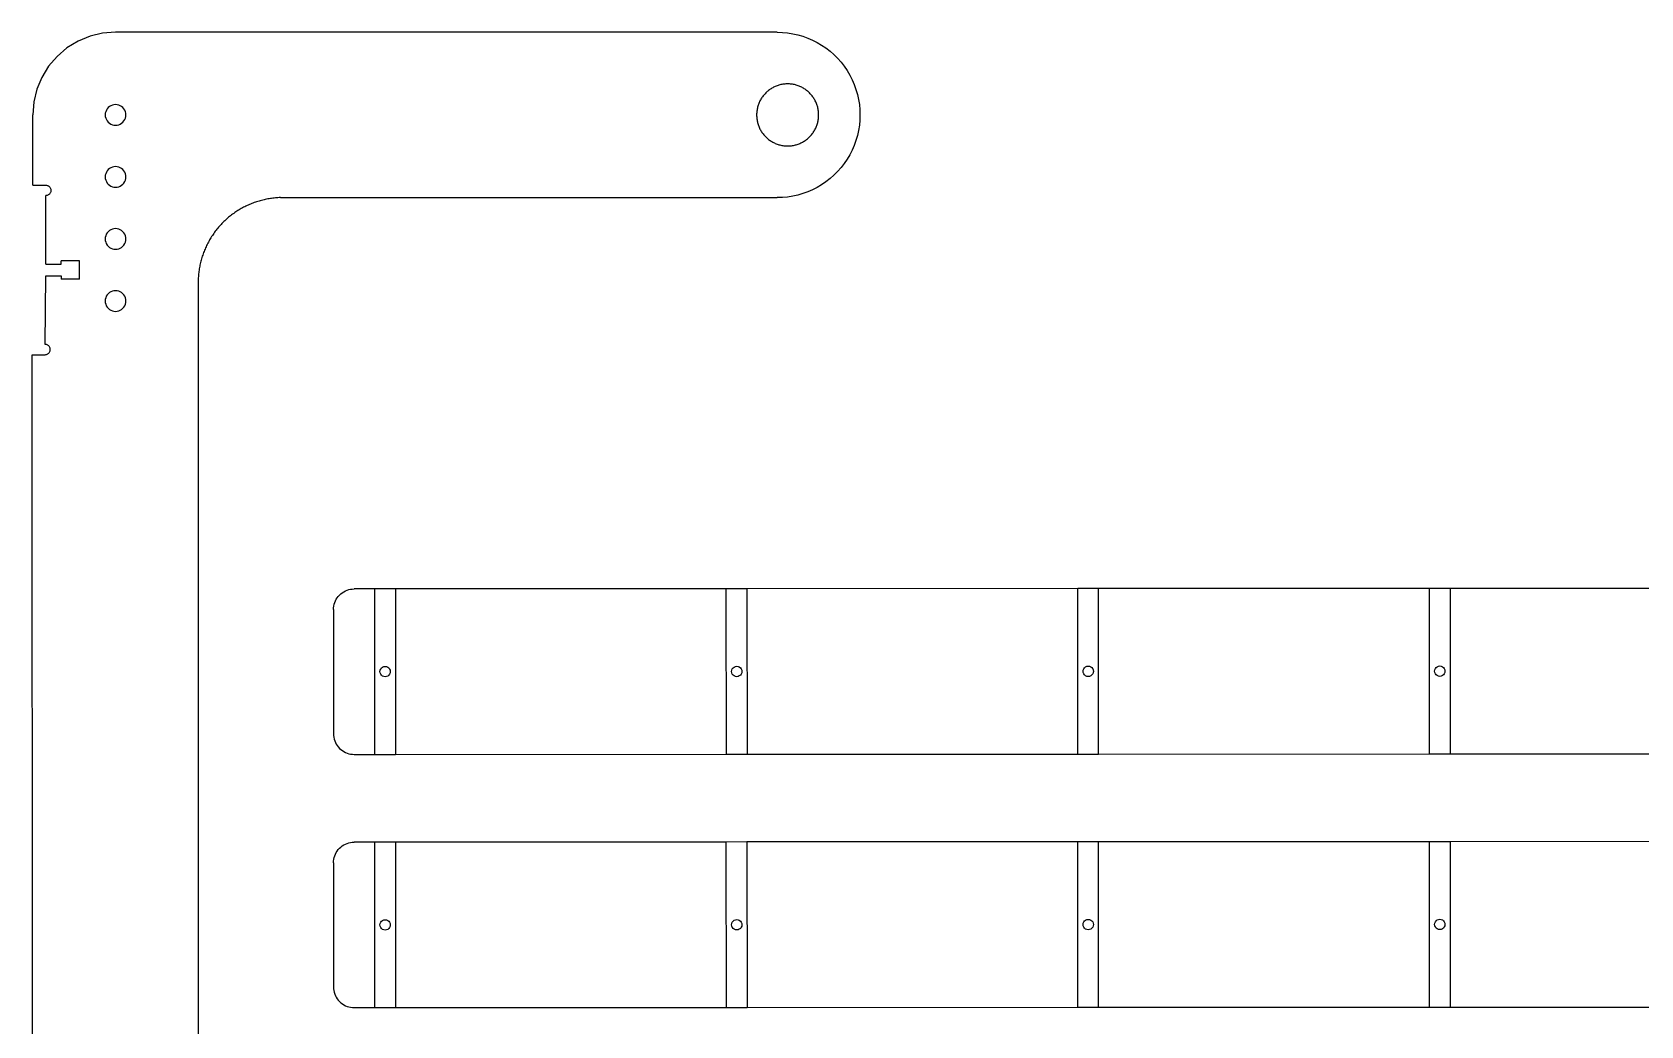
# Model space of a CAD drawing. Extents: x -89 to 89, y -45 to 45.
# Drawn here: x 11.6 to 50.49, y -24.83 to -0.81 of the extents above; entities that cross this region are included whole.
import ezdxf

# ---------------------------------------------------------------- set-up
doc = ezdxf.new("R2010")
doc.units = 0
doc.header["$MEASUREMENT"] = 0
doc.layers.get('0').update_dxf_attribs({"linetype": 'CONTINUOUS'})

msp = doc.modelspace()

# ---------------------------------------------------------------- linework, layer by layer
for p, q in [((12.706, -1.029), (12.438, -1.193)), ((12.996, -0.908), (12.706, -1.029)), ((13.301, -0.835), (12.996, -0.908)), ((13.614, -0.811), (13.301, -0.835)), ((29.614, -0.811), (13.614, -0.811)), ((29.614, -0.811), (29.739, -0.815)), ((29.739, -0.815), (29.864, -0.827)), ((29.864, -0.827), (29.988, -0.847)), ((29.988, -0.847), (30.111, -0.874)), ((30.111, -0.874), (30.232, -0.909)), ((30.232, -0.909), (30.35, -0.952)), ((30.35, -0.952), (30.465, -1.002)), ((30.465, -1.002), (30.577, -1.059)), ((30.577, -1.059), (30.685, -1.123)), ((30.685, -1.123), (30.789, -1.193)), ((12.199, -1.396), (11.995, -1.635)), ((12.438, -1.193), (12.199, -1.396)), ((30.789, -1.193), (30.888, -1.27)), ((30.888, -1.27), (30.983, -1.353)), ((30.983, -1.353), (31.071, -1.442)), ((31.071, -1.442), (31.155, -1.537)), ((31.155, -1.537), (31.232, -1.636)), ((11.831, -1.903), (11.711, -2.192)), ((11.995, -1.635), (11.831, -1.903)), ((31.232, -1.636), (31.302, -1.74)), ((31.302, -1.74), (31.366, -1.848)), ((31.366, -1.848), (31.423, -1.96)), ((11.711, -2.192), (11.638, -2.498)), ((29.286, -2.333), (29.271, -2.352)), ((29.301, -2.315), (29.286, -2.333)), ((29.317, -2.298), (29.301, -2.315)), ((29.333, -2.281), (29.317, -2.298)), ((29.35, -2.264), (29.333, -2.281)), ((29.368, -2.249), (29.35, -2.264)), ((29.385, -2.233), (29.368, -2.249)), ((29.404, -2.219), (29.385, -2.233)), ((29.423, -2.204), (29.404, -2.219)), ((29.442, -2.191), (29.423, -2.204)), ((29.462, -2.178), (29.442, -2.191)), ((29.482, -2.166), (29.462, -2.178)), ((29.502, -2.154), (29.482, -2.166)), ((29.523, -2.143), (29.502, -2.154)), ((29.544, -2.133), (29.523, -2.143)), ((29.566, -2.123), (29.544, -2.133)), ((29.587, -2.114), (29.566, -2.123)), ((29.609, -2.106), (29.587, -2.114)), ((29.632, -2.098), (29.609, -2.106)), ((29.654, -2.091), (29.632, -2.098)), ((29.677, -2.085), (29.654, -2.091)), ((29.7, -2.079), (29.677, -2.085)), ((29.723, -2.075), (29.7, -2.079)), ((29.746, -2.07), (29.723, -2.075)), ((29.77, -2.067), (29.746, -2.07)), ((29.793, -2.065), (29.77, -2.067)), ((29.816, -2.063), (29.793, -2.065)), ((29.84, -2.062), (29.816, -2.063)), ((29.864, -2.061), (29.84, -2.062)), ((29.887, -2.062), (29.864, -2.061)), ((29.911, -2.063), (29.887, -2.062)), ((29.934, -2.065), (29.911, -2.063)), ((29.958, -2.067), (29.934, -2.065)), ((29.981, -2.07), (29.958, -2.067)), ((30.004, -2.075), (29.981, -2.07)), ((30.027, -2.079), (30.004, -2.075)), ((30.05, -2.085), (30.027, -2.079)), ((30.073, -2.091), (30.05, -2.085)), ((30.095, -2.098), (30.073, -2.091)), ((30.118, -2.106), (30.095, -2.098)), ((30.14, -2.114), (30.118, -2.106)), ((30.161, -2.123), (30.14, -2.114)), ((30.183, -2.133), (30.161, -2.123)), ((30.204, -2.143), (30.183, -2.133)), ((30.225, -2.154), (30.204, -2.143)), ((30.245, -2.166), (30.225, -2.154)), ((30.265, -2.178), (30.245, -2.166)), ((30.285, -2.191), (30.265, -2.178)), ((30.304, -2.205), (30.285, -2.191)), ((30.323, -2.219), (30.304, -2.205)), ((30.342, -2.233), (30.323, -2.219)), ((30.36, -2.249), (30.342, -2.233)), ((30.377, -2.265), (30.36, -2.249)), ((30.394, -2.281), (30.377, -2.265)), ((30.41, -2.298), (30.394, -2.281)), ((30.426, -2.315), (30.41, -2.298)), ((30.441, -2.333), (30.426, -2.315)), ((30.456, -2.352), (30.441, -2.333)), ((31.423, -1.96), (31.473, -2.075)), ((31.473, -2.075), (31.516, -2.193)), ((31.516, -2.193), (31.551, -2.314)), ((31.551, -2.314), (31.578, -2.437)), ((11.638, -2.498), (11.613, -2.811)), ((13.391, -2.697), (13.376, -2.733)), ((13.411, -2.664), (13.391, -2.697)), ((13.437, -2.634), (13.411, -2.664)), ((13.466, -2.608), (13.437, -2.634)), ((13.5, -2.588), (13.466, -2.608)), ((13.536, -2.573), (13.5, -2.588)), ((13.574, -2.564), (13.536, -2.573)), ((13.613, -2.561), (13.574, -2.564)), ((13.653, -2.564), (13.613, -2.561)), ((13.691, -2.573), (13.653, -2.564)), ((13.727, -2.588), (13.691, -2.573)), ((13.76, -2.608), (13.727, -2.588)), ((13.79, -2.634), (13.76, -2.608)), ((13.816, -2.664), (13.79, -2.634)), ((13.836, -2.697), (13.816, -2.664)), ((13.851, -2.733), (13.836, -2.697)), ((29.119, -2.717), (29.117, -2.741)), ((29.123, -2.694), (29.119, -2.717)), ((29.127, -2.671), (29.123, -2.694)), ((29.132, -2.648), (29.127, -2.671)), ((29.137, -2.625), (29.132, -2.648)), ((29.143, -2.602), (29.137, -2.625)), ((29.15, -2.579), (29.143, -2.602)), ((29.158, -2.557), (29.15, -2.579)), ((29.166, -2.535), (29.158, -2.557)), ((29.175, -2.513), (29.166, -2.535)), ((29.185, -2.492), (29.175, -2.513)), ((29.195, -2.471), (29.185, -2.492)), ((29.206, -2.45), (29.195, -2.471)), ((29.218, -2.429), (29.206, -2.45)), ((29.23, -2.409), (29.218, -2.429)), ((29.243, -2.39), (29.23, -2.409)), ((29.257, -2.37), (29.243, -2.39)), ((29.271, -2.352), (29.257, -2.37)), ((30.47, -2.37), (30.456, -2.352)), ((30.484, -2.39), (30.47, -2.37)), ((30.497, -2.409), (30.484, -2.39)), ((30.509, -2.43), (30.497, -2.409)), ((30.521, -2.45), (30.509, -2.43)), ((30.532, -2.471), (30.521, -2.45)), ((30.542, -2.492), (30.532, -2.471)), ((30.552, -2.513), (30.542, -2.492)), ((30.561, -2.535), (30.552, -2.513)), ((30.569, -2.557), (30.561, -2.535)), ((30.577, -2.58), (30.569, -2.557)), ((30.584, -2.602), (30.577, -2.58)), ((30.59, -2.625), (30.584, -2.602)), ((30.595, -2.648), (30.59, -2.625)), ((30.6, -2.671), (30.595, -2.648)), ((30.604, -2.694), (30.6, -2.671)), ((30.608, -2.717), (30.604, -2.694)), ((30.61, -2.741), (30.608, -2.717)), ((31.578, -2.437), (31.598, -2.561)), ((31.598, -2.561), (31.609, -2.686)), ((31.609, -2.686), (31.613, -2.811)), ((11.613, -4.511), (11.613, -2.811)), ((13.366, -2.771), (13.363, -2.811)), ((13.363, -2.811), (13.366, -2.85)), ((13.376, -2.733), (13.366, -2.771)), ((13.366, -2.85), (13.376, -2.888)), ((13.376, -2.888), (13.391, -2.924)), ((13.391, -2.924), (13.411, -2.958)), ((13.411, -2.958), (13.437, -2.987)), ((13.437, -2.987), (13.466, -3.013)), ((13.466, -3.013), (13.5, -3.033)), ((13.5, -3.033), (13.536, -3.048)), ((13.536, -3.048), (13.574, -3.058)), ((13.574, -3.058), (13.613, -3.061)), ((13.613, -3.061), (13.652, -3.058)), ((13.652, -3.058), (13.691, -3.048)), ((13.691, -3.048), (13.727, -3.033)), ((13.727, -3.033), (13.76, -3.013)), ((13.76, -3.013), (13.79, -2.987)), ((13.79, -2.987), (13.816, -2.958)), ((13.816, -2.958), (13.836, -2.924)), ((13.836, -2.924), (13.851, -2.888)), ((13.86, -2.772), (13.851, -2.733)), ((13.851, -2.888), (13.86, -2.85)), ((13.863, -2.811), (13.86, -2.772)), ((13.86, -2.85), (13.863, -2.811)), ((29.114, -2.788), (29.113, -2.811)), ((29.113, -2.811), (29.114, -2.835)), ((29.115, -2.764), (29.114, -2.788)), ((29.114, -2.835), (29.115, -2.858)), ((29.117, -2.741), (29.115, -2.764)), ((29.115, -2.858), (29.117, -2.882)), ((29.117, -2.882), (29.119, -2.905)), ((29.119, -2.905), (29.123, -2.928)), ((29.123, -2.928), (29.127, -2.952)), ((29.127, -2.952), (29.132, -2.975)), ((29.132, -2.975), (29.137, -2.998)), ((29.137, -2.998), (29.143, -3.02)), ((29.143, -3.02), (29.15, -3.043)), ((29.15, -3.043), (29.158, -3.065)), ((29.158, -3.065), (29.166, -3.087)), ((29.166, -3.087), (29.175, -3.109)), ((29.175, -3.109), (29.185, -3.131)), ((30.542, -3.131), (30.552, -3.109)), ((30.552, -3.109), (30.561, -3.087)), ((30.561, -3.087), (30.569, -3.065)), ((30.569, -3.065), (30.577, -3.043)), ((30.577, -3.043), (30.584, -3.021)), ((30.584, -3.021), (30.59, -2.998)), ((30.59, -2.998), (30.595, -2.975)), ((30.595, -2.975), (30.6, -2.952)), ((30.6, -2.952), (30.604, -2.929)), ((30.604, -2.929), (30.608, -2.905)), ((30.608, -2.905), (30.61, -2.882)), ((30.612, -2.764), (30.61, -2.741)), ((30.61, -2.882), (30.612, -2.858)), ((30.613, -2.788), (30.612, -2.764)), ((30.612, -2.858), (30.613, -2.835)), ((30.613, -2.811), (30.613, -2.788)), ((30.613, -2.835), (30.613, -2.811)), ((31.598, -3.062), (31.578, -3.186)), ((31.609, -2.937), (31.598, -3.062)), ((31.613, -2.811), (31.609, -2.937)), ((29.185, -3.131), (29.195, -3.152)), ((29.195, -3.152), (29.206, -3.172)), ((29.206, -3.172), (29.218, -3.193)), ((29.218, -3.193), (29.23, -3.213)), ((29.23, -3.213), (29.243, -3.233)), ((29.243, -3.233), (29.257, -3.252)), ((29.257, -3.252), (29.271, -3.271)), ((29.271, -3.271), (29.286, -3.289)), ((29.286, -3.289), (29.301, -3.307)), ((29.301, -3.307), (29.317, -3.325)), ((29.317, -3.325), (29.333, -3.342)), ((29.333, -3.342), (29.35, -3.358)), ((29.35, -3.358), (29.367, -3.374)), ((29.367, -3.374), (29.385, -3.389)), ((29.385, -3.389), (29.404, -3.404)), ((29.404, -3.404), (29.423, -3.418)), ((29.423, -3.418), (29.442, -3.432)), ((29.442, -3.432), (29.462, -3.444)), ((29.462, -3.444), (29.482, -3.457)), ((29.482, -3.457), (29.502, -3.468)), ((29.502, -3.468), (29.523, -3.479)), ((29.523, -3.479), (29.544, -3.49)), ((29.544, -3.49), (29.566, -3.5)), ((29.566, -3.5), (29.587, -3.509)), ((30.14, -3.509), (30.161, -3.5)), ((30.161, -3.5), (30.183, -3.49)), ((30.183, -3.49), (30.204, -3.48)), ((30.204, -3.48), (30.225, -3.468)), ((30.225, -3.468), (30.245, -3.457)), ((30.245, -3.457), (30.265, -3.445)), ((30.265, -3.445), (30.285, -3.432)), ((30.285, -3.432), (30.304, -3.418)), ((30.304, -3.418), (30.323, -3.404)), ((30.323, -3.404), (30.341, -3.389)), ((30.341, -3.389), (30.359, -3.374)), ((30.359, -3.374), (30.377, -3.358)), ((30.377, -3.358), (30.394, -3.342)), ((30.394, -3.342), (30.41, -3.325)), ((30.41, -3.325), (30.426, -3.307)), ((30.426, -3.307), (30.441, -3.289)), ((30.441, -3.289), (30.456, -3.271)), ((30.456, -3.271), (30.47, -3.252)), ((30.47, -3.252), (30.484, -3.233)), ((30.484, -3.233), (30.497, -3.213)), ((30.497, -3.213), (30.509, -3.193)), ((30.509, -3.193), (30.521, -3.173)), ((30.521, -3.173), (30.532, -3.152)), ((30.532, -3.152), (30.542, -3.131)), ((31.515, -3.429), (31.473, -3.548)), ((31.551, -3.309), (31.515, -3.429)), ((31.578, -3.186), (31.551, -3.309)), ((29.587, -3.509), (29.609, -3.517)), ((29.609, -3.517), (29.632, -3.525)), ((29.632, -3.525), (29.654, -3.531)), ((29.654, -3.531), (29.677, -3.538)), ((29.677, -3.538), (29.7, -3.543)), ((29.7, -3.543), (29.723, -3.548)), ((29.723, -3.548), (29.746, -3.552)), ((29.746, -3.552), (29.769, -3.555)), ((29.769, -3.555), (29.793, -3.558)), ((29.793, -3.558), (29.816, -3.56)), ((29.816, -3.56), (29.84, -3.561)), ((29.84, -3.561), (29.863, -3.561)), ((29.863, -3.561), (29.887, -3.561)), ((29.887, -3.561), (29.911, -3.56)), ((29.911, -3.56), (29.934, -3.558)), ((29.934, -3.558), (29.957, -3.555)), ((29.957, -3.555), (29.981, -3.552)), ((29.981, -3.552), (30.004, -3.548)), ((30.004, -3.548), (30.027, -3.543)), ((30.027, -3.543), (30.05, -3.538)), ((30.05, -3.538), (30.073, -3.531)), ((30.073, -3.531), (30.095, -3.525)), ((30.095, -3.525), (30.117, -3.517)), ((30.117, -3.517), (30.14, -3.509)), ((31.302, -3.883), (31.231, -3.987)), ((31.366, -3.775), (31.302, -3.883)), ((31.423, -3.663), (31.366, -3.775)), ((31.473, -3.548), (31.423, -3.663)), ((13.366, -4.271), (13.363, -4.311)), ((13.376, -4.233), (13.366, -4.271)), ((13.391, -4.197), (13.376, -4.233)), ((13.411, -4.164), (13.391, -4.197)), ((13.437, -4.134), (13.411, -4.164)), ((13.466, -4.108), (13.437, -4.134)), ((13.5, -4.088), (13.466, -4.108)), ((13.536, -4.073), (13.5, -4.088)), ((13.574, -4.064), (13.536, -4.073)), ((13.613, -4.061), (13.574, -4.064)), ((13.652, -4.064), (13.613, -4.061)), ((13.691, -4.073), (13.652, -4.064)), ((13.727, -4.088), (13.691, -4.073)), ((13.76, -4.108), (13.727, -4.088)), ((13.79, -4.134), (13.76, -4.108)), ((13.816, -4.164), (13.79, -4.134)), ((13.836, -4.197), (13.816, -4.164)), ((13.851, -4.233), (13.836, -4.197)), ((13.86, -4.272), (13.851, -4.233)), ((13.863, -4.311), (13.86, -4.272)), ((30.982, -4.269), (30.888, -4.352)), ((31.071, -4.18), (30.982, -4.269)), ((31.154, -4.086), (31.071, -4.18)), ((31.231, -3.987), (31.154, -4.086)), ((11.613, -4.511), (11.926, -4.511)), ((11.926, -4.511), (11.942, -4.512)), ((11.942, -4.512), (11.958, -4.515)), ((11.958, -4.515), (11.974, -4.52)), ((11.974, -4.52), (11.988, -4.527)), ((11.988, -4.527), (12.002, -4.536)), ((12.002, -4.536), (12.014, -4.547)), ((12.014, -4.547), (12.025, -4.559)), ((12.025, -4.559), (12.034, -4.573)), ((12.034, -4.573), (12.041, -4.588)), ((12.041, -4.588), (12.046, -4.603)), ((12.046, -4.603), (12.05, -4.619)), ((12.05, -4.652), (12.046, -4.668)), ((12.05, -4.619), (12.051, -4.636)), ((12.051, -4.636), (12.05, -4.652)), ((13.363, -4.311), (13.366, -4.35)), ((13.366, -4.35), (13.376, -4.388)), ((13.376, -4.388), (13.391, -4.424)), ((13.391, -4.424), (13.411, -4.458)), ((13.411, -4.458), (13.437, -4.487)), ((13.437, -4.487), (13.466, -4.513)), ((13.466, -4.513), (13.5, -4.533)), ((13.5, -4.533), (13.536, -4.548)), ((13.536, -4.548), (13.574, -4.558)), ((13.574, -4.558), (13.613, -4.561)), ((13.613, -4.561), (13.652, -4.558)), ((13.652, -4.558), (13.691, -4.548)), ((13.691, -4.548), (13.727, -4.533)), ((13.727, -4.533), (13.76, -4.513)), ((13.76, -4.513), (13.79, -4.487)), ((13.79, -4.487), (13.816, -4.458)), ((13.816, -4.458), (13.836, -4.424)), ((13.836, -4.424), (13.851, -4.388)), ((13.851, -4.388), (13.86, -4.35)), ((13.86, -4.35), (13.863, -4.311)), ((30.465, -4.621), (30.35, -4.671)), ((30.577, -4.564), (30.465, -4.621)), ((30.685, -4.5), (30.577, -4.564)), ((30.789, -4.429), (30.685, -4.5)), ((30.888, -4.352), (30.789, -4.429)), ((11.942, -4.759), (11.926, -4.761)), ((11.926, -6.42), (11.926, -4.761)), ((11.958, -4.756), (11.942, -4.759)), ((11.974, -4.751), (11.958, -4.756)), ((11.988, -4.744), (11.974, -4.751)), ((12.002, -4.735), (11.988, -4.744)), ((12.014, -4.724), (12.002, -4.735)), ((12.025, -4.712), (12.014, -4.724)), ((12.034, -4.698), (12.025, -4.712)), ((12.041, -4.683), (12.034, -4.698)), ((12.046, -4.668), (12.041, -4.683)), ((16.708, -5.045), (16.681, -5.06)), ((16.736, -5.031), (16.708, -5.045)), ((16.764, -5.017), (16.736, -5.031)), ((16.792, -5.004), (16.764, -5.017)), ((16.82, -4.991), (16.792, -5.004)), ((16.849, -4.978), (16.82, -4.991)), ((16.877, -4.966), (16.849, -4.978)), ((16.906, -4.954), (16.877, -4.966)), ((16.935, -4.943), (16.906, -4.954)), ((16.964, -4.932), (16.935, -4.943)), ((16.994, -4.922), (16.964, -4.932)), ((17.023, -4.912), (16.994, -4.922)), ((17.053, -4.902), (17.023, -4.912)), ((17.082, -4.893), (17.053, -4.902)), ((17.112, -4.885), (17.082, -4.893)), ((17.142, -4.877), (17.112, -4.885)), ((17.173, -4.869), (17.142, -4.877)), ((17.203, -4.862), (17.173, -4.869)), ((17.233, -4.855), (17.203, -4.862)), ((17.264, -4.849), (17.233, -4.855)), ((17.294, -4.843), (17.264, -4.849)), ((17.325, -4.837), (17.294, -4.843)), ((17.356, -4.833), (17.325, -4.837)), ((17.387, -4.828), (17.356, -4.833)), ((17.417, -4.824), (17.387, -4.828)), ((17.448, -4.821), (17.417, -4.824)), ((17.479, -4.818), (17.448, -4.821)), ((17.51, -4.815), (17.479, -4.818)), ((17.541, -4.813), (17.51, -4.815)), ((17.572, -4.811), (17.541, -4.813)), ((17.604, -4.81), (17.572, -4.811)), ((17.604, -4.81), (29.613, -4.811)), ((29.739, -4.807), (29.613, -4.811)), ((29.864, -4.796), (29.739, -4.807)), ((29.988, -4.776), (29.864, -4.796)), ((30.111, -4.748), (29.988, -4.776)), ((30.231, -4.713), (30.111, -4.748)), ((30.35, -4.671), (30.231, -4.713)), ((16.187, -5.436), (16.166, -5.458)), ((16.209, -5.413), (16.187, -5.436)), ((16.231, -5.391), (16.209, -5.413)), ((16.254, -5.37), (16.231, -5.391)), ((16.277, -5.349), (16.254, -5.37)), ((16.3, -5.328), (16.277, -5.349)), ((16.323, -5.307), (16.3, -5.328)), ((16.347, -5.287), (16.323, -5.307)), ((16.371, -5.267), (16.347, -5.287)), ((16.395, -5.248), (16.371, -5.267)), ((16.42, -5.229), (16.395, -5.248)), ((16.445, -5.21), (16.42, -5.229)), ((16.47, -5.192), (16.445, -5.21)), ((16.495, -5.174), (16.47, -5.192)), ((16.521, -5.157), (16.495, -5.174)), ((16.547, -5.139), (16.521, -5.157)), ((16.573, -5.123), (16.547, -5.139)), ((16.6, -5.106), (16.573, -5.123)), ((16.627, -5.09), (16.6, -5.106)), ((16.654, -5.075), (16.627, -5.09)), ((16.681, -5.06), (16.654, -5.075)), ((13.366, -5.771), (13.363, -5.811)), ((13.363, -5.811), (13.366, -5.85)), ((13.375, -5.733), (13.366, -5.771)), ((13.39, -5.697), (13.375, -5.733)), ((13.411, -5.664), (13.39, -5.697)), ((13.436, -5.634), (13.411, -5.664)), ((13.466, -5.608), (13.436, -5.634)), ((13.5, -5.588), (13.466, -5.608)), ((13.536, -5.573), (13.5, -5.588)), ((13.574, -5.564), (13.536, -5.573)), ((13.613, -5.561), (13.574, -5.564)), ((13.652, -5.564), (13.613, -5.561)), ((13.69, -5.573), (13.652, -5.564)), ((13.727, -5.588), (13.69, -5.573)), ((13.76, -5.608), (13.727, -5.588)), ((13.79, -5.634), (13.76, -5.608)), ((13.815, -5.664), (13.79, -5.634)), ((13.836, -5.697), (13.815, -5.664)), ((13.851, -5.733), (13.836, -5.697)), ((13.86, -5.772), (13.851, -5.733)), ((13.863, -5.811), (13.86, -5.772)), ((13.86, -5.85), (13.863, -5.811)), ((15.888, -5.832), (15.873, -5.859)), ((15.904, -5.805), (15.888, -5.832)), ((15.92, -5.779), (15.904, -5.805)), ((15.937, -5.752), (15.92, -5.779)), ((15.954, -5.726), (15.937, -5.752)), ((15.971, -5.7), (15.954, -5.726)), ((15.989, -5.675), (15.971, -5.7)), ((16.007, -5.65), (15.989, -5.675)), ((16.026, -5.625), (16.007, -5.65)), ((16.045, -5.6), (16.026, -5.625)), ((16.064, -5.576), (16.045, -5.6)), ((16.084, -5.551), (16.064, -5.576)), ((16.104, -5.528), (16.084, -5.551)), ((16.124, -5.504), (16.104, -5.528)), ((16.145, -5.481), (16.124, -5.504)), ((16.166, -5.458), (16.145, -5.481)), ((13.366, -5.85), (13.375, -5.888)), ((13.375, -5.888), (13.39, -5.924)), ((13.39, -5.924), (13.411, -5.958)), ((13.411, -5.958), (13.436, -5.987)), ((13.436, -5.987), (13.466, -6.013)), ((13.466, -6.013), (13.5, -6.033)), ((13.5, -6.033), (13.536, -6.048)), ((13.536, -6.048), (13.574, -6.058)), ((13.574, -6.058), (13.613, -6.061)), ((13.613, -6.061), (13.652, -6.058)), ((13.652, -6.058), (13.69, -6.048)), ((13.69, -6.048), (13.727, -6.033)), ((13.727, -6.033), (13.76, -6.013)), ((13.76, -6.013), (13.79, -5.987)), ((13.79, -5.987), (13.815, -5.958)), ((13.815, -5.958), (13.836, -5.924)), ((13.836, -5.924), (13.851, -5.888)), ((13.851, -5.888), (13.86, -5.85)), ((15.721, -6.2), (15.711, -6.229)), ((15.731, -6.17), (15.721, -6.2)), ((15.742, -6.141), (15.731, -6.17)), ((15.753, -6.112), (15.742, -6.141)), ((15.765, -6.083), (15.753, -6.112)), ((15.777, -6.054), (15.765, -6.083)), ((15.789, -6.026), (15.777, -6.054)), ((15.802, -5.998), (15.789, -6.026)), ((15.815, -5.969), (15.802, -5.998)), ((15.829, -5.942), (15.815, -5.969)), ((15.843, -5.914), (15.829, -5.942)), ((15.858, -5.886), (15.843, -5.914)), ((15.873, -5.859), (15.858, -5.886)), ((11.926, -6.42), (12.301, -6.42)), ((12.301, -6.42), (12.301, -6.342)), ((12.738, -6.342), (12.301, -6.342)), ((12.738, -6.779), (12.738, -6.342)), ((15.629, -6.593), (15.625, -6.624)), ((15.633, -6.562), (15.629, -6.593)), ((15.638, -6.532), (15.633, -6.562)), ((15.643, -6.501), (15.638, -6.532)), ((15.649, -6.47), (15.643, -6.501)), ((15.655, -6.44), (15.649, -6.47)), ((15.662, -6.409), (15.655, -6.44)), ((15.669, -6.379), (15.662, -6.409)), ((15.676, -6.349), (15.669, -6.379)), ((15.684, -6.319), (15.676, -6.349)), ((15.693, -6.289), (15.684, -6.319)), ((15.702, -6.259), (15.693, -6.289)), ((15.711, -6.229), (15.702, -6.259)), ((11.91, -8.358), (11.926, -6.701)), ((11.926, -6.701), (12.301, -6.701)), ((12.301, -6.701), (12.301, -6.779)), ((12.738, -6.779), (12.301, -6.779)), ((15.612, -6.81), (15.609, -38.81)), ((15.613, -6.779), (15.612, -6.81)), ((15.614, -6.748), (15.613, -6.779)), ((15.616, -6.717), (15.614, -6.748)), ((15.619, -6.686), (15.616, -6.717)), ((15.622, -6.655), (15.619, -6.686)), ((15.625, -6.624), (15.622, -6.655)), ((13.366, -7.271), (13.363, -7.311)), ((13.363, -7.311), (13.366, -7.35)), ((13.375, -7.233), (13.366, -7.271)), ((13.366, -7.35), (13.375, -7.388)), ((13.39, -7.197), (13.375, -7.233)), ((13.375, -7.388), (13.39, -7.424)), ((13.411, -7.164), (13.39, -7.197)), ((13.436, -7.134), (13.411, -7.164)), ((13.466, -7.108), (13.436, -7.134)), ((13.5, -7.088), (13.466, -7.108)), ((13.536, -7.073), (13.5, -7.088)), ((13.574, -7.064), (13.536, -7.073)), ((13.613, -7.061), (13.574, -7.064)), ((13.652, -7.064), (13.613, -7.061)), ((13.69, -7.073), (13.652, -7.064)), ((13.727, -7.088), (13.69, -7.073)), ((13.76, -7.108), (13.727, -7.088)), ((13.79, -7.134), (13.76, -7.108)), ((13.815, -7.164), (13.79, -7.134)), ((13.836, -7.197), (13.815, -7.164)), ((13.851, -7.233), (13.836, -7.197)), ((13.836, -7.424), (13.851, -7.388)), ((13.86, -7.272), (13.851, -7.233)), ((13.851, -7.388), (13.86, -7.35)), ((13.863, -7.311), (13.86, -7.272)), ((13.86, -7.35), (13.863, -7.311)), ((13.39, -7.424), (13.411, -7.458)), ((13.411, -7.458), (13.436, -7.487)), ((13.436, -7.487), (13.466, -7.513)), ((13.466, -7.513), (13.5, -7.533)), ((13.5, -7.533), (13.536, -7.548)), ((13.536, -7.548), (13.574, -7.558)), ((13.574, -7.558), (13.613, -7.561)), ((13.613, -7.561), (13.652, -7.558)), ((13.652, -7.558), (13.69, -7.548)), ((13.69, -7.548), (13.727, -7.533)), ((13.727, -7.533), (13.76, -7.513)), ((13.76, -7.513), (13.79, -7.487)), ((13.79, -7.487), (13.815, -7.458)), ((13.815, -7.458), (13.836, -7.424)), ((11.926, -8.359), (11.91, -8.358)), ((11.942, -8.362), (11.926, -8.359)), ((11.958, -8.368), (11.942, -8.362)), ((11.973, -8.375), (11.958, -8.368)), ((11.986, -8.384), (11.973, -8.375)), ((11.998, -8.395), (11.986, -8.384)), ((12.009, -8.407), (11.998, -8.395)), ((12.018, -8.421), (12.009, -8.407)), ((12.009, -8.559), (12.018, -8.546)), ((12.026, -8.435), (12.018, -8.421)), ((12.018, -8.546), (12.026, -8.531)), ((12.031, -8.451), (12.026, -8.435)), ((12.026, -8.531), (12.031, -8.515)), ((12.034, -8.467), (12.031, -8.451)), ((12.031, -8.515), (12.034, -8.499)), ((12.035, -8.483), (12.034, -8.467)), ((12.034, -8.499), (12.035, -8.483)), ((11.598, -8.608), (11.91, -8.608)), ((11.61, -40.263), (11.598, -8.608)), ((11.91, -8.608), (11.926, -8.607)), ((11.926, -8.607), (11.942, -8.604)), ((11.942, -8.604), (11.958, -8.599)), ((11.958, -8.599), (11.973, -8.591)), ((11.973, -8.591), (11.986, -8.582)), ((11.986, -8.582), (11.998, -8.572)), ((11.998, -8.572), (12.009, -8.559)), ((19.028, -14.419), (19.06, -14.389)), ((19.06, -14.389), (19.095, -14.362)), ((19.095, -14.362), (19.132, -14.339)), ((19.132, -14.339), (19.17, -14.319)), ((19.17, -14.319), (19.211, -14.302)), ((19.211, -14.302), (19.252, -14.289)), ((19.252, -14.289), (19.295, -14.28)), ((19.295, -14.28), (19.338, -14.274)), ((19.338, -14.274), (19.382, -14.272)), ((19.881, -14.272), (19.382, -14.272)), ((20.381, -14.271), (19.881, -14.272)), ((19.883, -18.272), (19.881, -14.272)), ((28.381, -14.268), (20.381, -14.271)), ((20.381, -14.271), (20.383, -18.271)), ((28.383, -18.268), (28.381, -14.268)), ((28.881, -14.268), (28.381, -14.268)), ((36.881, -14.264), (28.881, -14.268)), ((28.881, -14.268), (28.883, -18.268)), ((36.883, -18.264), (36.881, -14.264)), ((37.381, -14.264), (36.881, -14.264)), ((45.381, -14.26), (37.381, -14.264)), ((37.383, -18.264), (37.381, -14.264)), ((45.383, -18.26), (45.381, -14.26)), ((45.881, -14.26), (45.381, -14.26)), ((53.881, -14.256), (45.881, -14.26)), ((45.881, -14.26), (45.883, -18.26)), ((18.882, -14.772), (18.884, -14.729)), ((18.882, -14.772), (18.883, -17.772)), ((18.884, -14.729), (18.889, -14.685)), ((18.889, -14.685), (18.899, -14.643)), ((18.899, -14.643), (18.912, -14.601)), ((18.912, -14.601), (18.929, -14.561)), ((18.929, -14.561), (18.949, -14.522)), ((18.949, -14.522), (18.972, -14.485)), ((18.972, -14.485), (18.999, -14.451)), ((18.999, -14.451), (19.028, -14.419)), ((20.007, -16.272), (20.011, -16.239)), ((20.011, -16.304), (20.007, -16.272)), ((20.011, -16.239), (20.024, -16.209)), ((20.024, -16.334), (20.011, -16.304)), ((20.024, -16.209), (20.043, -16.183)), ((20.044, -16.36), (20.024, -16.334)), ((20.043, -16.183), (20.069, -16.163)), ((20.069, -16.163), (20.099, -16.151)), ((20.099, -16.151), (20.132, -16.147)), ((20.132, -16.147), (20.164, -16.151)), ((20.164, -16.151), (20.194, -16.163)), ((20.194, -16.163), (20.22, -16.183)), ((20.22, -16.183), (20.24, -16.209)), ((20.24, -16.334), (20.22, -16.36)), ((20.24, -16.209), (20.253, -16.239)), ((20.253, -16.304), (20.24, -16.334)), ((20.253, -16.239), (20.257, -16.272)), ((20.257, -16.272), (20.253, -16.304)), ((28.507, -16.268), (28.511, -16.235)), ((28.511, -16.3), (28.507, -16.268)), ((28.511, -16.235), (28.524, -16.205)), ((28.524, -16.33), (28.511, -16.3)), ((28.524, -16.205), (28.543, -16.179)), ((28.544, -16.356), (28.524, -16.33)), ((28.543, -16.179), (28.569, -16.16)), ((28.569, -16.16), (28.599, -16.147)), ((28.599, -16.147), (28.632, -16.143)), ((28.632, -16.143), (28.664, -16.147)), ((28.664, -16.147), (28.694, -16.159)), ((28.694, -16.159), (28.72, -16.179)), ((28.72, -16.179), (28.74, -16.205)), ((28.74, -16.33), (28.72, -16.356)), ((28.74, -16.205), (28.753, -16.235)), ((28.753, -16.3), (28.74, -16.33)), ((28.753, -16.235), (28.757, -16.268)), ((28.757, -16.268), (28.753, -16.3)), ((37.007, -16.264), (37.011, -16.232)), ((37.011, -16.296), (37.007, -16.264)), ((37.011, -16.232), (37.024, -16.201)), ((37.024, -16.326), (37.011, -16.296)), ((37.024, -16.201), (37.043, -16.176)), ((37.044, -16.352), (37.024, -16.326)), ((37.043, -16.176), (37.069, -16.156)), ((37.069, -16.156), (37.099, -16.143)), ((37.099, -16.143), (37.132, -16.139)), ((37.132, -16.139), (37.164, -16.143)), ((37.164, -16.143), (37.194, -16.156)), ((37.194, -16.156), (37.22, -16.175)), ((37.22, -16.175), (37.24, -16.201)), ((37.24, -16.326), (37.22, -16.352)), ((37.24, -16.201), (37.253, -16.231)), ((37.253, -16.296), (37.24, -16.326)), ((37.253, -16.231), (37.257, -16.264)), ((37.257, -16.264), (37.253, -16.296)), ((45.507, -16.26), (45.511, -16.228)), ((45.511, -16.292), (45.507, -16.26)), ((45.511, -16.228), (45.524, -16.198)), ((45.524, -16.323), (45.511, -16.292)), ((45.524, -16.198), (45.543, -16.172)), ((45.544, -16.348), (45.524, -16.323)), ((45.543, -16.172), (45.569, -16.152)), ((45.569, -16.152), (45.599, -16.139)), ((45.599, -16.139), (45.632, -16.135)), ((45.632, -16.135), (45.664, -16.139)), ((45.664, -16.139), (45.694, -16.152)), ((45.694, -16.152), (45.72, -16.172)), ((45.72, -16.172), (45.74, -16.198)), ((45.74, -16.323), (45.72, -16.348)), ((45.74, -16.198), (45.753, -16.228)), ((45.753, -16.292), (45.74, -16.323)), ((45.753, -16.228), (45.757, -16.26)), ((45.757, -16.26), (45.753, -16.292)), ((20.069, -16.38), (20.044, -16.36)), ((20.1, -16.392), (20.069, -16.38)), ((20.132, -16.397), (20.1, -16.392)), ((20.164, -16.392), (20.132, -16.397)), ((20.194, -16.38), (20.164, -16.392)), ((20.22, -16.36), (20.194, -16.38)), ((28.569, -16.376), (28.544, -16.356)), ((28.6, -16.388), (28.569, -16.376)), ((28.632, -16.393), (28.6, -16.388)), ((28.664, -16.388), (28.632, -16.393)), ((28.694, -16.376), (28.664, -16.388)), ((28.72, -16.356), (28.694, -16.376)), ((37.069, -16.372), (37.044, -16.352)), ((37.1, -16.385), (37.069, -16.372)), ((37.132, -16.389), (37.1, -16.385)), ((37.164, -16.385), (37.132, -16.389)), ((37.194, -16.372), (37.164, -16.385)), ((37.22, -16.352), (37.194, -16.372)), ((45.569, -16.368), (45.544, -16.348)), ((45.6, -16.381), (45.569, -16.368)), ((45.632, -16.385), (45.6, -16.381)), ((45.664, -16.381), (45.632, -16.385)), ((45.694, -16.368), (45.664, -16.381)), ((45.72, -16.348), (45.694, -16.368)), ((18.883, -17.772), (18.885, -17.816)), ((18.885, -17.816), (18.891, -17.859)), ((18.891, -17.859), (18.9, -17.902)), ((18.9, -17.902), (18.913, -17.943)), ((18.913, -17.943), (18.93, -17.983)), ((18.93, -17.983), (18.95, -18.022)), ((18.95, -18.022), (18.974, -18.059)), ((18.974, -18.059), (19, -18.093)), ((19, -18.093), (19.03, -18.126)), ((19.03, -18.126), (19.062, -18.155)), ((19.062, -18.155), (19.097, -18.182)), ((19.097, -18.182), (19.133, -18.205)), ((19.133, -18.205), (19.172, -18.225)), ((19.172, -18.225), (19.212, -18.242)), ((19.212, -18.242), (19.254, -18.255)), ((19.254, -18.255), (19.297, -18.264)), ((19.297, -18.264), (19.34, -18.27)), ((19.34, -18.27), (19.383, -18.272)), ((19.383, -18.272), (19.883, -18.272)), ((19.883, -18.272), (20.383, -18.271)), ((20.383, -18.271), (28.383, -18.268)), ((28.383, -18.268), (28.883, -18.268)), ((28.883, -18.268), (36.883, -18.264)), ((36.883, -18.264), (37.383, -18.264)), ((37.383, -18.264), (45.383, -18.26)), ((45.383, -18.26), (45.883, -18.26)), ((45.883, -18.26), (53.883, -18.256)), ((18.949, -20.645), (18.972, -20.608)), ((18.972, -20.608), (18.999, -20.573)), ((18.999, -20.573), (19.028, -20.541)), ((19.028, -20.541), (19.06, -20.512)), ((19.06, -20.512), (19.095, -20.485)), ((19.095, -20.485), (19.132, -20.462)), ((19.132, -20.462), (19.17, -20.442)), ((19.17, -20.442), (19.211, -20.425)), ((19.211, -20.425), (19.252, -20.412)), ((19.252, -20.412), (19.295, -20.402)), ((19.295, -20.402), (19.338, -20.397)), ((19.338, -20.397), (19.382, -20.395)), ((19.881, -20.394), (19.382, -20.395)), ((19.883, -24.394), (19.881, -20.394)), ((20.381, -20.394), (19.881, -20.394)), ((28.381, -20.391), (20.381, -20.394)), ((20.381, -20.394), (20.383, -24.394)), ((28.881, -20.39), (28.381, -20.391)), ((28.383, -24.391), (28.381, -20.391)), ((36.881, -20.387), (28.881, -20.39)), ((28.881, -20.39), (28.883, -24.39)), ((36.883, -24.387), (36.881, -20.387)), ((37.381, -20.387), (36.881, -20.387)), ((45.381, -20.383), (37.381, -20.387)), ((37.383, -24.387), (37.381, -20.387)), ((45.383, -24.383), (45.381, -20.383)), ((45.881, -20.383), (45.381, -20.383)), ((53.881, -20.379), (45.881, -20.383)), ((45.881, -20.383), (45.883, -24.383)), ((18.882, -20.895), (18.884, -20.851)), ((18.882, -20.895), (18.883, -23.895)), ((18.884, -20.851), (18.889, -20.808)), ((18.889, -20.808), (18.899, -20.766)), ((18.899, -20.766), (18.912, -20.724)), ((18.912, -20.724), (18.929, -20.684)), ((18.929, -20.684), (18.949, -20.645)), ((20.007, -22.394), (20.011, -22.362)), ((20.011, -22.427), (20.007, -22.394)), ((20.011, -22.362), (20.024, -22.332)), ((20.024, -22.457), (20.011, -22.427)), ((20.024, -22.332), (20.043, -22.306)), ((20.044, -22.483), (20.024, -22.457)), ((20.043, -22.306), (20.069, -22.286)), ((20.069, -22.503), (20.044, -22.483)), ((20.069, -22.286), (20.099, -22.274)), ((20.1, -22.515), (20.069, -22.503)), ((20.099, -22.274), (20.132, -22.269)), ((20.132, -22.519), (20.1, -22.515)), ((20.132, -22.269), (20.164, -22.274)), ((20.164, -22.515), (20.132, -22.519)), ((20.164, -22.274), (20.194, -22.286)), ((20.194, -22.503), (20.164, -22.515)), ((20.194, -22.286), (20.22, -22.306)), ((20.22, -22.483), (20.194, -22.503)), ((20.22, -22.306), (20.24, -22.332)), ((20.24, -22.457), (20.22, -22.483)), ((20.24, -22.332), (20.253, -22.362)), ((20.253, -22.427), (20.24, -22.457)), ((20.253, -22.362), (20.257, -22.394)), ((20.257, -22.394), (20.253, -22.427)), ((28.507, -22.391), (28.511, -22.358)), ((28.511, -22.423), (28.507, -22.391)), ((28.511, -22.358), (28.524, -22.328)), ((28.524, -22.453), (28.511, -22.423)), ((28.524, -22.328), (28.543, -22.302)), ((28.544, -22.479), (28.524, -22.453)), ((28.543, -22.302), (28.569, -22.282)), ((28.569, -22.499), (28.544, -22.479)), ((28.569, -22.282), (28.599, -22.27)), ((28.6, -22.511), (28.569, -22.499)), ((28.599, -22.27), (28.632, -22.266)), ((28.632, -22.516), (28.6, -22.511)), ((28.632, -22.266), (28.664, -22.27)), ((28.664, -22.511), (28.632, -22.516)), ((28.664, -22.27), (28.694, -22.282)), ((28.694, -22.499), (28.664, -22.511)), ((28.694, -22.282), (28.72, -22.302)), ((28.72, -22.479), (28.694, -22.499)), ((28.72, -22.302), (28.74, -22.328)), ((28.74, -22.453), (28.72, -22.479)), ((28.74, -22.328), (28.753, -22.358)), ((28.753, -22.423), (28.74, -22.453)), ((28.753, -22.358), (28.757, -22.39)), ((28.757, -22.39), (28.753, -22.423)), ((37.007, -22.387), (37.011, -22.354)), ((37.011, -22.419), (37.007, -22.387)), ((37.011, -22.354), (37.024, -22.324)), ((37.024, -22.449), (37.011, -22.419)), ((37.024, -22.324), (37.043, -22.298)), ((37.044, -22.475), (37.024, -22.449)), ((37.043, -22.298), (37.069, -22.278)), ((37.069, -22.495), (37.044, -22.475)), ((37.069, -22.278), (37.099, -22.266)), ((37.1, -22.507), (37.069, -22.495)), ((37.099, -22.266), (37.132, -22.262)), ((37.132, -22.512), (37.1, -22.507)), ((37.132, -22.262), (37.164, -22.266)), ((37.164, -22.507), (37.132, -22.512)), ((37.164, -22.266), (37.194, -22.278)), ((37.194, -22.495), (37.164, -22.507)), ((37.194, -22.278), (37.22, -22.298)), ((37.22, -22.475), (37.194, -22.495)), ((37.22, -22.298), (37.24, -22.324)), ((37.24, -22.449), (37.22, -22.475)), ((37.24, -22.324), (37.253, -22.354)), ((37.253, -22.419), (37.24, -22.449)), ((37.253, -22.354), (37.257, -22.387)), ((37.257, -22.387), (37.253, -22.419)), ((45.507, -22.383), (45.511, -22.351)), ((45.511, -22.415), (45.507, -22.383)), ((45.511, -22.351), (45.524, -22.32)), ((45.524, -22.445), (45.511, -22.415)), ((45.524, -22.32), (45.543, -22.295)), ((45.544, -22.471), (45.524, -22.445)), ((45.543, -22.295), (45.569, -22.275)), ((45.569, -22.491), (45.544, -22.471)), ((45.569, -22.275), (45.599, -22.262)), ((45.6, -22.504), (45.569, -22.491)), ((45.599, -22.262), (45.632, -22.258)), ((45.632, -22.508), (45.6, -22.504)), ((45.632, -22.258), (45.664, -22.262)), ((45.664, -22.504), (45.632, -22.508)), ((45.664, -22.262), (45.694, -22.275)), ((45.694, -22.491), (45.664, -22.504)), ((45.694, -22.275), (45.72, -22.294)), ((45.72, -22.471), (45.694, -22.491)), ((45.72, -22.294), (45.74, -22.32)), ((45.74, -22.445), (45.72, -22.471)), ((45.74, -22.32), (45.753, -22.35)), ((45.753, -22.415), (45.74, -22.445)), ((45.753, -22.35), (45.757, -22.383)), ((45.757, -22.383), (45.753, -22.415)), ((18.883, -23.895), (18.885, -23.939)), ((18.885, -23.939), (18.891, -23.982)), ((18.891, -23.982), (18.9, -24.024)), ((18.9, -24.024), (18.913, -24.066)), ((18.913, -24.066), (18.93, -24.106)), ((18.93, -24.106), (18.95, -24.145)), ((18.95, -24.145), (18.974, -24.182)), ((18.974, -24.182), (19, -24.216)), ((19, -24.216), (19.03, -24.248)), ((19.03, -24.248), (19.062, -24.278)), ((19.062, -24.278), (19.097, -24.304)), ((19.097, -24.304), (19.133, -24.328)), ((19.133, -24.328), (19.172, -24.348)), ((19.172, -24.348), (19.212, -24.365)), ((19.212, -24.365), (19.254, -24.378)), ((19.254, -24.378), (19.297, -24.387)), ((19.297, -24.387), (19.34, -24.393)), ((19.34, -24.393), (19.383, -24.395)), ((19.383, -24.395), (19.883, -24.394)), ((19.883, -24.394), (20.383, -24.394)), ((20.383, -24.394), (28.383, -24.391)), ((28.383, -24.391), (28.883, -24.39)), ((28.883, -24.39), (36.883, -24.387)), ((36.883, -24.387), (37.383, -24.387)), ((37.383, -24.387), (45.383, -24.383)), ((45.383, -24.383), (45.883, -24.383)), ((45.883, -24.383), (53.883, -24.379))]:
    msp.add_line(p, q)

doc.saveas('drawing.dxf')
